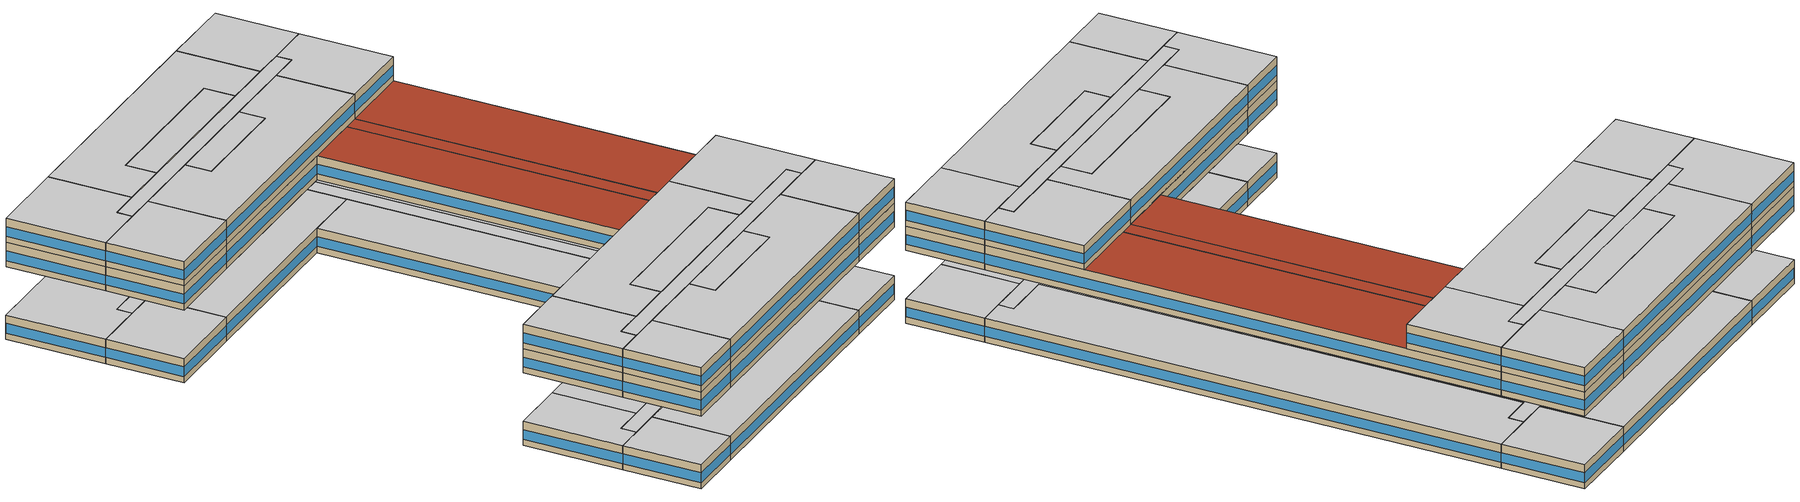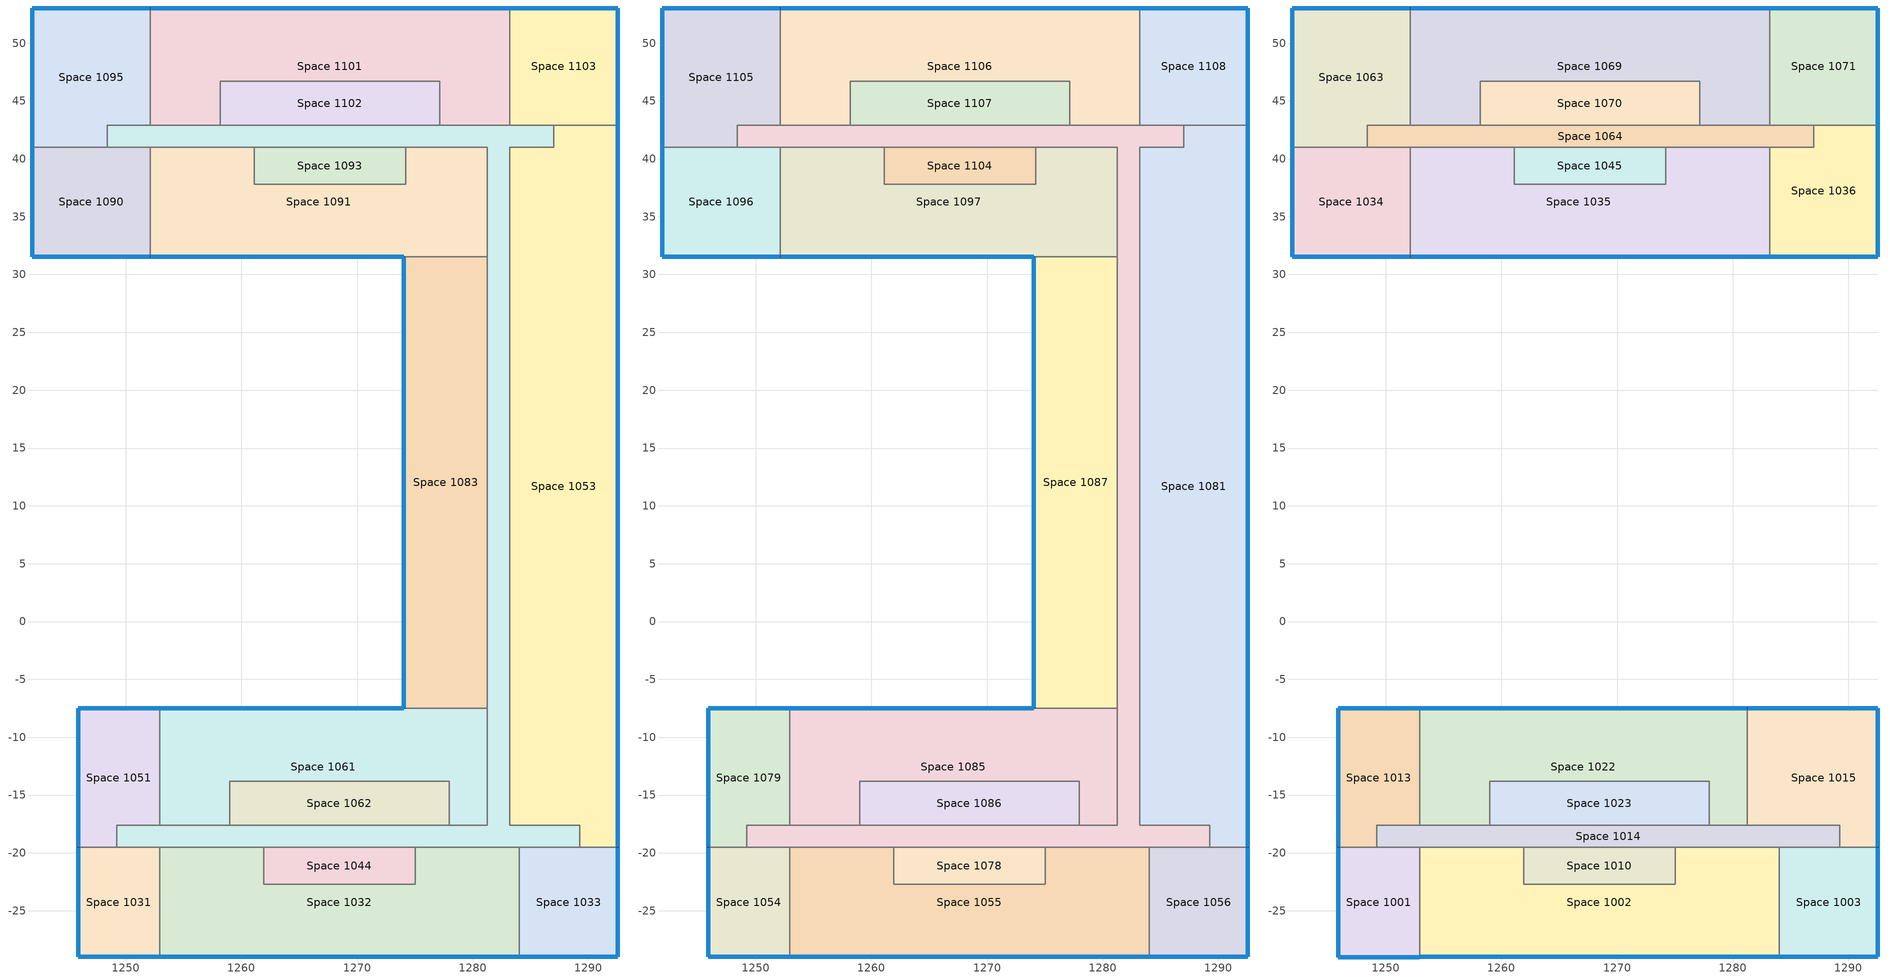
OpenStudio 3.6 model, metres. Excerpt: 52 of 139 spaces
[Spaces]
Space 1031
 floor adiabatic (Interior Floor): 1252.94,-19.51 1252.94,-29 1245.9,-29 1245.9,-19.51 z21
 wall outside: 1245.9,-19.51 1245.9,-29 1252.94,-29 z21:24
 wall to Space 1032: 1252.94,-29 1252.94,-19.51 z21:24
 wall to Space 1051: 1249.22,-19.51 1245.9,-19.51 z21:24
 wall to Space 1110: 1252.94,-19.51 1249.22,-19.51 z21:24
 window: 1245.9,-19.53 1245.9,-28.97 / 1245.92,-29 1252.92,-29 z21.76:22.97
 ceiling adiabatic (Interior Ceiling): 1252.94,-29 1252.94,-19.51 1245.9,-19.51 1245.9,-29 z24
Space 1032
 floor adiabatic (Interior Floor): 1284.02,-19.51 1284.02,-29 1252.94,-29 1252.94,-19.51 1261.93,-19.51 1261.93,-22.71 1275.03,-22.71 1275.03,-19.51 z21
 wall outside: 1252.94,-29 1284.02,-29 z21:24
 wall to Space 1110: 1261.93,-19.51 1260.22,-19.51 1252.94,-19.51 / 1284.02,-19.51 1275.03,-19.51 z21:24
 wall to Space 1044: 1275.03,-19.51 1275.03,-22.71 1261.93,-22.71 1261.93,-19.51 z21:24
 wall to Space 1033: 1284.02,-29 1284.02,-19.51 z21:24
 window: 1252.97,-29 1283.99,-29 z21.76:22.96
 ceiling adiabatic (Interior Ceiling): 1284.02,-29 1284.02,-19.51 1275.03,-19.51 1275.03,-22.71 1261.93,-22.71 1261.93,-19.51 1252.94,-19.51 1252.94,-29 z24
Space 1033
 floor adiabatic (Interior Floor): 1292.55,-19.51 1292.55,-29 1284.02,-29 1284.02,-19.51 z21
 wall outside: 1284.02,-29 1292.55,-29 1292.55,-19.51 z21:24
 wall to Space 1053: 1292.55,-19.51 1289.24,-19.51 z21:24
 wall to Space 1110: 1289.24,-19.51 1284.02,-19.51 z21:24
 window: 1292.55,-28.97 1292.55,-19.53 / 1284.04,-29 1292.52,-29 z21.76:22.97
 ceiling adiabatic (Interior Ceiling): 1292.55,-29 1292.55,-19.51 1284.02,-19.51 1284.02,-29 z24
Space 1044
 floor adiabatic (Interior Floor): 1275.03,-19.51 1275.03,-22.71 1261.93,-22.71 1261.93,-19.51 z21
 wall to Space 1110: 1275.03,-19.51 1270.86,-19.51 1261.93,-19.51 z21:24
 ceiling adiabatic (Interior Ceiling): 1275.03,-22.71 1275.03,-19.51 1261.93,-19.51 1261.93,-22.71 z24
Space 1051
 floor adiabatic (Interior Floor): 1252.94,-7.48 1252.94,-17.61 1249.22,-17.61 1249.22,-19.51 1245.9,-19.51 1245.9,-7.48 z21
 wall outside: 1252.94,-7.48 1245.9,-7.48 1245.9,-19.51 z21:24
 wall to Space 1061: 1252.94,-17.61 1252.94,-7.48 z21:24
 wall to Space 1110: 1249.22,-19.51 1249.22,-17.61 1252.94,-17.61 z21:24
 window: 1252.92,-7.48 1245.92,-7.48 / 1245.9,-7.5 1245.9,-19.48 z21.76:22.97
 ceiling adiabatic (Interior Ceiling): 1249.22,-19.51 1249.22,-17.61 1252.94,-17.61 1252.94,-7.48 1245.9,-7.48 1245.9,-19.51 z24
Space 1053
 floor adiabatic (Interior Floor): 1292.55,42.9 1292.55,-19.51 1289.24,-19.51 1289.24,-17.61 1283.2,-17.61 1283.2,41 1287,41 1287,42.9 z21
 wall outside: 1292.55,-19.51 1292.55,42.9 z21:24
 wall to Space 1110: 1287,42.9 1287,41 1283.2,41 1283.2,-17.61 1289.24,-17.61 1289.24,-19.51 z21:24
 wall to Space 1103: 1292.55,42.9 1287,42.9 z21:24
 window: 1292.55,-19.48 1292.55,42.88 z21.76:22.96
 ceiling adiabatic (Interior Ceiling): 1292.55,-19.51 1292.55,42.9 1287,42.9 1287,41 1283.2,41 1283.2,-17.61 1289.24,-17.61 1289.24,-19.51 z24
Space 1061
 floor adiabatic (Interior Floor): 1281.26,-7.48 1281.26,-17.61 1277.98,-17.61 1277.98,-13.81 1258.98,-13.81 1258.98,-17.61 1252.94,-17.61 1252.94,-7.48 z21
 wall outside: 1274.06,-7.48 1252.94,-7.48 z21:24
 wall to Space 1110: 1277.98,-17.61 1281.26,-17.61 1281.26,-13.75 1281.26,-7.48 / 1252.94,-17.61 1258.33,-17.61 1258.98,-17.61 z21:24
 wall to Space 1062: 1258.98,-17.61 1258.98,-13.81 1277.98,-13.81 1277.98,-17.61 z21:24
 wall to Space 1083: 1281.26,-7.48 1274.06,-7.48 z21:24
 window: 1274.03,-7.48 1252.97,-7.48 z21.76:22.96
 ceiling adiabatic (Interior Ceiling): 1281.26,-17.61 1281.26,-7.48 1252.94,-7.48 1252.94,-17.61 1258.98,-17.61 1258.98,-13.81 1277.98,-13.81 1277.98,-17.61 z24
Space 1062
 floor adiabatic (Interior Floor): 1277.98,-13.81 1277.98,-17.61 1258.98,-17.61 1258.98,-13.81 z21
 wall to Space 1110: 1258.98,-17.61 1262.69,-17.61 1277.98,-17.61 z21:24
 ceiling adiabatic (Interior Ceiling): 1277.98,-17.61 1277.98,-13.81 1258.98,-13.81 1258.98,-17.61 z24
Space 1083
 floor adiabatic (Interior Floor): 1281.26,31.51 1281.26,-7.48 1274.06,-7.48 1274.06,31.51 z21
 wall outside: 1274.06,31.51 1274.06,-7.48 z21:24
 wall to Space 1091: 1281.26,31.51 1274.06,31.51 z21:24
 wall to Space 1110: 1281.26,-7.48 1281.26,31.51 z21:24
 window: 1274.06,31.49 1274.06,-7.45 z21.76:22.96
 ceiling adiabatic (Interior Ceiling): 1281.26,-7.48 1281.26,31.51 1274.06,31.51 1274.06,-7.48 z24
Space 1090
 floor adiabatic (Interior Floor): 1252.12,41 1252.12,31.51 1241.92,31.51 1241.92,41 z21
 wall outside: 1241.92,41 1241.92,31.51 1252.12,31.51 z21:24
 wall to Space 1095: 1248.4,41 1241.92,41 z21:24
 wall to Space 1110: 1252.12,41 1248.4,41 z21:24
 wall to Space 1091: 1252.12,31.51 1252.12,41 z21:24
 window: 1241.92,40.98 1241.92,31.54 / 1241.94,31.51 1252.1,31.51 z21.76:22.97
 ceiling adiabatic (Interior Ceiling): 1252.12,31.51 1252.12,41 1241.92,41 1241.92,31.51 z24
Space 1091
 floor adiabatic (Interior Floor): 1281.26,41 1281.26,31.51 1252.12,31.51 1252.12,41 1261.11,41 1261.11,37.8 1274.21,37.8 1274.21,41 z21
 wall outside: 1252.12,31.51 1274.06,31.51 z21:24
 wall to Space 1110: 1261.11,41 1252.12,41 / 1281.26,31.51 1281.26,41 1274.21,41 z21:24
 wall to Space 1093: 1274.21,41 1274.21,37.8 1261.11,37.8 1261.11,41 z21:24
 window: 1252.15,31.51 1274.03,31.51 z21.76:22.96
 ceiling adiabatic (Interior Ceiling): 1281.26,31.51 1281.26,41 1274.21,41 1274.21,37.8 1261.11,37.8 1261.11,41 1252.12,41 1252.12,31.51 z24
Space 1093
 floor adiabatic (Interior Floor): 1274.21,41 1274.21,37.8 1261.11,37.8 1261.11,41 z21
 wall to Space 1110: 1274.21,41 1261.11,41 z21:24
 ceiling adiabatic (Interior Ceiling): 1274.21,37.8 1274.21,41 1261.11,41 1261.11,37.8 z24
Space 1095
 floor adiabatic (Interior Floor): 1252.12,53.03 1252.12,42.9 1248.4,42.9 1248.4,41 1241.92,41 1241.92,53.03 z21
 wall outside: 1252.12,53.03 1241.92,53.03 1241.92,41 z21:24
 wall to Space 1101: 1252.12,42.9 1252.12,53.03 z21:24
 wall to Space 1110: 1248.4,41 1248.4,42.9 1252.12,42.9 z21:24
 window: 1241.92,53.01 1241.92,41.03 / 1252.1,53.03 1241.94,53.03 z21.76:22.97
 ceiling adiabatic (Interior Ceiling): 1248.4,41 1248.4,42.9 1252.12,42.9 1252.12,53.03 1241.92,53.03 1241.92,41 z24
Space 1101
 floor adiabatic (Interior Floor): 1283.2,53.03 1283.2,42.9 1277.16,42.9 1277.16,46.7 1258.16,46.7 1258.16,42.9 1252.12,42.9 1252.12,53.03 z21
 wall outside: 1283.2,53.03 1252.12,53.03 z21:24
 wall to Space 1102: 1258.16,42.9 1258.16,46.7 1277.16,46.7 1277.16,42.9 z21:24
 wall to Space 1110: 1252.12,42.9 1258.16,42.9 / 1277.16,42.9 1279.02,42.9 1283.2,42.9 z21:24
 wall to Space 1103: 1283.2,42.9 1283.2,53.03 z21:24
 window: 1283.17,53.03 1252.15,53.03 z21.76:22.96
 ceiling adiabatic (Interior Ceiling): 1283.2,42.9 1283.2,53.03 1252.12,53.03 1252.12,42.9 1258.16,42.9 1258.16,46.7 1277.16,46.7 1277.16,42.9 z24
Space 1102
 floor adiabatic (Interior Floor): 1277.16,46.7 1277.16,42.9 1258.16,42.9 1258.16,46.7 z21
 wall to Space 1110: 1258.16,42.9 1259.99,42.9 1277.16,42.9 z21:24
 ceiling adiabatic (Interior Ceiling): 1277.16,42.9 1277.16,46.7 1258.16,46.7 1258.16,42.9 z24
Space 1103
 floor adiabatic (Interior Floor): 1292.55,53.03 1292.55,42.9 1283.2,42.9 1283.2,53.03 z21
 wall outside: 1292.55,42.9 1292.55,53.03 1283.2,53.03 z21:24
 wall to Space 1110: 1283.2,42.9 1287,42.9 z21:24
 window: 1292.52,53.03 1283.22,53.03 / 1292.55,42.93 1292.55,53.01 z21.76:22.97
 ceiling adiabatic (Interior Ceiling): 1292.55,42.9 1292.55,53.03 1283.2,53.03 1283.2,42.9 z24
Space 1110
 floor adiabatic (Interior Floor): 1287,42.9 1287,41 1283.2,41 1283.2,-17.61 1289.24,-17.61 1289.24,-19.51 1249.22,-19.51 1249.22,-17.61 1281.26,-17.61 1281.26,41 1248.4,41 1248.4,42.9 z21
 ceiling adiabatic (Interior Ceiling): 1289.24,-19.51 1289.24,-17.61 1283.2,-17.61 1283.2,41 1287,41 1287,42.9 1248.4,42.9 1248.4,41 1281.26,41 1281.26,-17.61 1249.22,-17.61 1249.22,-19.51 z24
Space 1054
 floor adiabatic (Interior Floor): 1252.94,-19.51 1252.94,-29 1245.9,-29 1245.9,-19.51 z30
 wall outside: 1245.9,-19.51 1245.9,-29 1252.94,-29 z30:33
 wall to Space 1055: 1252.94,-29 1252.94,-19.51 z30:33
 wall to Space 1079: 1249.22,-19.51 1245.9,-19.51 z30:33
 wall to Space 1111: 1252.94,-19.51 1249.22,-19.51 z30:33
 window: 1245.9,-19.53 1245.9,-28.97 / 1245.92,-29 1252.92,-29 z30.76:31.97
 ceiling adiabatic (Interior Ceiling): 1252.94,-29 1252.94,-19.51 1245.9,-19.51 1245.9,-29 z33
Space 1055
 floor adiabatic (Interior Floor): 1284.02,-19.51 1284.02,-29 1252.94,-29 1252.94,-19.51 1261.93,-19.51 1261.93,-22.71 1275.03,-22.71 1275.03,-19.51 z30
 wall outside: 1252.94,-29 1284.02,-29 z30:33
 wall to Space 1111: 1261.93,-19.51 1260.22,-19.51 1252.94,-19.51 / 1284.02,-19.51 1275.03,-19.51 z30:33
 wall to Space 1078: 1275.03,-19.51 1275.03,-22.71 1261.93,-22.71 1261.93,-19.51 z30:33
 wall to Space 1056: 1284.02,-29 1284.02,-19.51 z30:33
 window: 1252.97,-29 1283.99,-29 z30.76:31.96
 ceiling adiabatic (Interior Ceiling): 1284.02,-29 1284.02,-19.51 1275.03,-19.51 1275.03,-22.71 1261.93,-22.71 1261.93,-19.51 1252.94,-19.51 1252.94,-29 z33
Space 1056
 floor adiabatic (Interior Floor): 1292.55,-19.51 1292.55,-29 1284.02,-29 1284.02,-19.51 z30
 wall outside: 1284.02,-29 1292.55,-29 1292.55,-19.51 z30:33
 wall to Space 1081: 1292.55,-19.51 1289.24,-19.51 z30:33
 wall to Space 1111: 1289.24,-19.51 1284.02,-19.51 z30:33
 window: 1292.55,-28.97 1292.55,-19.53 / 1284.04,-29 1292.52,-29 z30.76:31.97
 ceiling adiabatic (Interior Ceiling): 1292.55,-29 1292.55,-19.51 1284.02,-19.51 1284.02,-29 z33
Space 1078
 floor adiabatic (Interior Floor): 1275.03,-19.51 1275.03,-22.71 1261.93,-22.71 1261.93,-19.51 z30
 wall to Space 1111: 1275.03,-19.51 1270.86,-19.51 1261.93,-19.51 z30:33
 ceiling adiabatic (Interior Ceiling): 1275.03,-22.71 1275.03,-19.51 1261.93,-19.51 1261.93,-22.71 z33
Space 1079
 floor adiabatic (Interior Floor): 1252.94,-7.48 1252.94,-17.61 1249.22,-17.61 1249.22,-19.51 1245.9,-19.51 1245.9,-7.48 z30
 wall outside: 1252.94,-7.48 1245.9,-7.48 1245.9,-19.51 z30:33
 wall to Space 1085: 1252.94,-17.61 1252.94,-7.48 z30:33
 wall to Space 1111: 1249.22,-19.51 1249.22,-17.61 1252.94,-17.61 z30:33
 window: 1252.92,-7.48 1245.92,-7.48 / 1245.9,-7.5 1245.9,-19.48 z30.76:31.97
 ceiling adiabatic (Interior Ceiling): 1249.22,-19.51 1249.22,-17.61 1252.94,-17.61 1252.94,-7.48 1245.9,-7.48 1245.9,-19.51 z33
Space 1081
 floor adiabatic (Interior Floor): 1292.55,42.9 1292.55,-19.51 1289.24,-19.51 1289.24,-17.61 1283.2,-17.61 1283.2,41 1287,41 1287,42.9 z30
 wall outside: 1292.55,-19.51 1292.55,42.9 z30:33
 wall to Space 1111: 1287,42.9 1287,41 1283.2,41 1283.2,-17.61 1289.24,-17.61 1289.24,-19.51 z30:33
 wall to Space 1108: 1292.55,42.9 1287,42.9 z30:33
 window: 1292.55,-19.48 1292.55,42.88 z30.76:31.96
 ceiling adiabatic (Interior Ceiling): 1292.55,-19.51 1292.55,-7.48 1283.2,-7.48 1283.2,-17.61 1289.24,-17.61 1289.24,-19.51 z33; 1292.55,31.51 1292.55,42.9 1287,42.9 1287,41 1283.2,41 1283.2,31.51 z33
 roof outside (ASHRAE 189.1-2009 ExtRoof IEAD ClimateZone 2-5): 1292.55,-7.48 1292.55,31.51 1283.2,31.51 1283.2,-7.48 z33
Space 1085
 floor adiabatic (Interior Floor): 1281.26,-7.48 1281.26,-17.61 1277.98,-17.61 1277.98,-13.81 1258.98,-13.81 1258.98,-17.61 1252.94,-17.61 1252.94,-7.48 z30
 wall outside: 1274.06,-7.48 1252.94,-7.48 z30:33
 wall to Space 1111: 1277.98,-17.61 1281.26,-17.61 1281.26,-13.75 1281.26,-7.48 / 1252.94,-17.61 1258.33,-17.61 1258.98,-17.61 z30:33
 wall to Space 1086: 1258.98,-17.61 1258.98,-13.81 1277.98,-13.81 1277.98,-17.61 z30:33
 wall to Space 1087: 1281.26,-7.48 1274.06,-7.48 z30:33
 window: 1274.03,-7.48 1252.97,-7.48 z30.76:31.96
 ceiling adiabatic (Interior Ceiling): 1281.26,-17.61 1281.26,-7.48 1252.94,-7.48 1252.94,-17.61 1258.98,-17.61 1258.98,-13.81 1277.98,-13.81 1277.98,-17.61 z33
Space 1086
 floor adiabatic (Interior Floor): 1277.98,-13.81 1277.98,-17.61 1258.98,-17.61 1258.98,-13.81 z30
 wall to Space 1111: 1258.98,-17.61 1262.69,-17.61 1277.98,-17.61 z30:33
 ceiling adiabatic (Interior Ceiling): 1277.98,-17.61 1277.98,-13.81 1258.98,-13.81 1258.98,-17.61 z33
Space 1087
 floor adiabatic (Interior Floor): 1281.26,31.51 1281.26,-7.48 1274.06,-7.48 1274.06,31.51 z30
 wall outside: 1274.06,31.51 1274.06,-7.48 z30:33
 wall to Space 1097: 1281.26,31.51 1274.06,31.51 z30:33
 wall to Space 1111: 1281.26,-7.48 1281.26,31.51 z30:33
 window: 1274.06,31.49 1274.06,-7.45 z30.76:31.96
 roof outside (Interior Ceiling): 1281.26,-7.48 1281.26,31.51 1274.06,31.51 1274.06,-7.48 z33
Space 1096
 floor adiabatic (Interior Floor): 1252.12,41 1252.12,31.51 1241.92,31.51 1241.92,41 z30
 wall outside: 1241.92,41 1241.92,31.51 1252.12,31.51 z30:33
 wall to Space 1105: 1248.4,41 1241.92,41 z30:33
 wall to Space 1111: 1252.12,41 1248.4,41 z30:33
 wall to Space 1097: 1252.12,31.51 1252.12,41 z30:33
 window: 1241.92,40.98 1241.92,31.54 / 1241.94,31.51 1252.1,31.51 z30.76:31.97
 ceiling adiabatic (Interior Ceiling): 1252.12,31.51 1252.12,41 1241.92,41 1241.92,31.51 z33
Space 1097
 floor adiabatic (Interior Floor): 1281.26,41 1281.26,31.51 1252.12,31.51 1252.12,41 1261.11,41 1261.11,37.8 1274.21,37.8 1274.21,41 z30
 wall outside: 1252.12,31.51 1274.06,31.51 z30:33
 wall to Space 1111: 1261.11,41 1252.12,41 / 1281.26,31.51 1281.26,41 1274.21,41 z30:33
 wall to Space 1104: 1274.21,41 1274.21,37.8 1261.11,37.8 1261.11,41 z30:33
 window: 1252.15,31.51 1274.03,31.51 z30.76:31.96
 ceiling adiabatic (Interior Ceiling): 1281.26,31.51 1281.26,41 1274.21,41 1274.21,37.8 1261.11,37.8 1261.11,41 1252.12,41 1252.12,31.51 z33
Space 1104
 floor adiabatic (Interior Floor): 1274.21,41 1274.21,37.8 1261.11,37.8 1261.11,41 z30
 wall to Space 1111: 1274.21,41 1261.11,41 z30:33
 ceiling adiabatic (Interior Ceiling): 1274.21,37.8 1274.21,41 1261.11,41 1261.11,37.8 z33
Space 1105
 floor adiabatic (Interior Floor): 1252.12,53.03 1252.12,42.9 1248.4,42.9 1248.4,41 1241.92,41 1241.92,53.03 z30
 wall outside: 1252.12,53.03 1241.92,53.03 1241.92,41 z30:33
 wall to Space 1106: 1252.12,42.9 1252.12,53.03 z30:33
 wall to Space 1111: 1248.4,41 1248.4,42.9 1252.12,42.9 z30:33
 window: 1241.92,53.01 1241.92,41.03 / 1252.1,53.03 1241.94,53.03 z30.76:31.97
 ceiling adiabatic (Interior Ceiling): 1248.4,41 1248.4,42.9 1252.12,42.9 1252.12,53.03 1241.92,53.03 1241.92,41 z33
Space 1106
 floor adiabatic (Interior Floor): 1283.2,53.03 1283.2,42.9 1277.16,42.9 1277.16,46.7 1258.16,46.7 1258.16,42.9 1252.12,42.9 1252.12,53.03 z30
 wall outside: 1283.2,53.03 1252.12,53.03 z30:33
 wall to Space 1107: 1258.16,42.9 1258.16,46.7 1277.16,46.7 1277.16,42.9 z30:33
 wall to Space 1111: 1252.12,42.9 1258.16,42.9 / 1277.16,42.9 1279.02,42.9 1283.2,42.9 z30:33
 wall to Space 1108: 1283.2,42.9 1283.2,53.03 z30:33
 window: 1283.17,53.03 1252.15,53.03 z30.76:31.96
 ceiling adiabatic (Interior Ceiling): 1283.2,42.9 1283.2,53.03 1252.12,53.03 1252.12,42.9 1258.16,42.9 1258.16,46.7 1277.16,46.7 1277.16,42.9 z33
Space 1107
 floor adiabatic (Interior Floor): 1277.16,46.7 1277.16,42.9 1258.16,42.9 1258.16,46.7 z30
 wall to Space 1111: 1258.16,42.9 1259.99,42.9 1277.16,42.9 z30:33
 ceiling adiabatic (Interior Ceiling): 1277.16,42.9 1277.16,46.7 1258.16,46.7 1258.16,42.9 z33
Space 1108
 floor adiabatic (Interior Floor): 1292.55,53.03 1292.55,42.9 1283.2,42.9 1283.2,53.03 z30
 wall outside: 1292.55,42.9 1292.55,53.03 1283.2,53.03 z30:33
 wall to Space 1111: 1283.2,42.9 1287,42.9 z30:33
 window: 1292.52,53.03 1283.22,53.03 / 1292.55,42.93 1292.55,53.01 z30.76:31.97
 ceiling adiabatic (Interior Ceiling): 1292.55,42.9 1292.55,53.03 1283.2,53.03 1283.2,42.9 z33
Space 1111
 floor adiabatic (Interior Floor): 1287,42.9 1287,41 1283.2,41 1283.2,-17.61 1289.24,-17.61 1289.24,-19.51 1249.22,-19.51 1249.22,-17.61 1281.26,-17.61 1281.26,41 1248.4,41 1248.4,42.9 z30
 ceiling adiabatic (Interior Ceiling): 1287,41 1287,42.9 1248.4,42.9 1248.4,41 z33; 1289.24,-19.51 1289.24,-17.61 1249.22,-17.61 1249.22,-19.51 z33; 1283.2,31.51 1283.2,41 1281.26,41 1281.26,31.51 z33; 1283.2,-17.61 1283.2,-7.48 1281.26,-7.48 1281.26,-17.61 z33
 roof outside (ASHRAE 189.1-2009 ExtRoof IEAD ClimateZone 2-5): 1283.2,-7.48 1283.2,31.51 1281.26,31.51 1281.26,-7.48 z33
Space 1001
 floor adiabatic (Interior Floor): 1252.94,-19.51 1252.94,-29 1245.9,-29 1245.9,-19.51 z33
 wall outside: 1245.9,-19.51 1245.9,-29 1252.94,-29 z33:36
 wall to Space 1002: 1252.94,-29 1252.94,-19.51 z33:36
 wall to Space 1013: 1249.22,-19.51 1245.9,-19.51 z33:36
 wall to Space 1014: 1252.94,-19.51 1249.22,-19.51 z33:36
 window: 1245.92,-29 1252.92,-29 / 1245.9,-19.53 1245.9,-28.97 z33.76:34.97
 ceiling adiabatic (Interior Ceiling): 1252.94,-29 1252.94,-19.51 1245.9,-19.51 1245.9,-29 z36
Space 1002
 floor adiabatic (Interior Floor): 1261.93,-19.51 1261.93,-22.71 1275.03,-22.71 1275.03,-19.51 1284.02,-19.51 1284.02,-29 1252.94,-29 1252.94,-19.51 z33
 wall outside: 1252.94,-29 1284.02,-29 z33:36
 wall to Space 1014: 1261.93,-19.51 1260.22,-19.51 1252.94,-19.51 / 1284.02,-19.51 1275.03,-19.51 z33:36
 wall to Space 1010: 1275.03,-19.51 1275.03,-22.71 1261.93,-22.71 1261.93,-19.51 z33:36
 wall to Space 1003: 1284.02,-29 1284.02,-19.51 z33:36
 window: 1252.97,-29 1283.99,-29 z33.76:34.96
 ceiling adiabatic (Interior Ceiling): 1284.02,-29 1284.02,-19.51 1275.03,-19.51 1275.03,-22.71 1261.93,-22.71 1261.93,-19.51 1252.94,-19.51 1252.94,-29 z36
Space 1003
 floor adiabatic (Interior Floor): 1292.55,-19.51 1292.55,-29 1284.02,-29 1284.02,-19.51 z33
 wall outside: 1284.02,-29 1292.55,-29 1292.55,-19.51 z33:36
 wall to Space 1015: 1292.55,-19.51 1289.24,-19.51 z33:36
 wall to Space 1014: 1289.24,-19.51 1284.02,-19.51 z33:36
 window: 1292.55,-28.97 1292.55,-19.53 / 1284.04,-29 1292.52,-29 z33.76:34.97
 ceiling adiabatic (Interior Ceiling): 1292.55,-29 1292.55,-19.51 1284.02,-19.51 1284.02,-29 z36
Space 1010
 floor adiabatic (Interior Floor): 1275.03,-19.51 1275.03,-22.71 1261.93,-22.71 1261.93,-19.51 z33
 wall to Space 1014: 1275.03,-19.51 1270.86,-19.51 1261.93,-19.51 z33:36
 ceiling adiabatic (Interior Ceiling): 1275.03,-22.71 1275.03,-19.51 1261.93,-19.51 1261.93,-22.71 z36
Space 1013
 floor adiabatic (Interior Floor): 1252.94,-7.48 1252.94,-17.61 1249.22,-17.61 1249.22,-19.51 1245.9,-19.51 1245.9,-7.48 z33
 wall outside: 1252.94,-7.48 1245.9,-7.48 1245.9,-19.51 z33:36
 wall to Space 1022: 1252.94,-17.61 1252.94,-7.48 z33:36
 wall to Space 1014: 1249.22,-19.51 1249.22,-17.61 1252.94,-17.61 z33:36
 window: 1245.9,-7.5 1245.9,-19.48 / 1252.92,-7.48 1245.92,-7.48 z33.76:34.97
 ceiling adiabatic (Interior Ceiling): 1249.22,-19.51 1249.22,-17.61 1252.94,-17.61 1252.94,-7.48 1245.9,-7.48 1245.9,-19.51 z36
Space 1014
 floor adiabatic (Interior Floor): 1289.24,-17.61 1289.24,-19.51 1249.22,-19.51 1249.22,-17.61 z33
 wall to Space 1022: 1258.98,-17.61 1258.33,-17.61 1252.94,-17.61 / 1281.26,-17.61 1277.98,-17.61 z33:36
 wall to Space 1023: 1277.98,-17.61 1262.69,-17.61 1258.98,-17.61 z33:36
 wall to Space 1015: 1289.24,-19.51 1289.24,-17.61 1281.26,-17.61 z33:36
 ceiling adiabatic (Interior Ceiling): 1289.24,-19.51 1289.24,-17.61 1249.22,-17.61 1249.22,-19.51 z36
Space 1015
 floor adiabatic (Interior Floor): 1283.2,-7.48 1283.2,-17.61 1281.26,-17.61 1281.26,-7.48 z33; 1292.55,-7.48 1292.55,-19.51 1289.24,-19.51 1289.24,-17.61 1283.2,-17.61 1283.2,-7.48 z33
 wall outside: 1292.55,-19.51 1292.55,-7.48 1281.26,-7.48 z33:36
 wall to Space 1022: 1281.26,-7.48 1281.26,-13.75 1281.26,-17.61 z33:36
 window: 1292.55,-19.48 1292.55,-7.5 / 1292.52,-7.48 1281.28,-7.48 z33.76:34.97
 ceiling adiabatic (Interior Ceiling): 1292.55,-19.51 1292.55,-7.48 1281.26,-7.48 1281.26,-17.61 1289.24,-17.61 1289.24,-19.51 z36
Space 1022
 floor adiabatic (Interior Floor): 1281.26,-7.48 1281.26,-17.61 1277.98,-17.61 1277.98,-13.81 1258.98,-13.81 1258.98,-17.61 1252.94,-17.61 1252.94,-7.48 z33
 wall outside: 1281.26,-7.48 1252.94,-7.48 z33:36
 wall to Space 1023: 1258.98,-17.61 1258.98,-13.81 1277.98,-13.81 1277.98,-17.61 z33:36
 window: 1281.23,-7.48 1252.97,-7.48 z33.76:34.96
 ceiling adiabatic (Interior Ceiling): 1281.26,-17.61 1281.26,-7.48 1252.94,-7.48 1252.94,-17.61 1258.98,-17.61 1258.98,-13.81 1277.98,-13.81 1277.98,-17.61 z36
Space 1023
 floor adiabatic (Interior Floor): 1277.98,-13.81 1277.98,-17.61 1258.98,-17.61 1258.98,-13.81 z33
 ceiling adiabatic (Interior Ceiling): 1277.98,-17.61 1277.98,-13.81 1258.98,-13.81 1258.98,-17.61 z36
Space 1034
 floor adiabatic (Interior Floor): 1252.12,41 1252.12,31.51 1241.92,31.51 1241.92,41 z33
 wall outside: 1241.92,41 1241.92,31.51 1252.12,31.51 z33:36
 wall to Space 1063: 1248.4,41 1241.92,41 z33:36
 wall to Space 1064: 1252.12,41 1248.4,41 z33:36
 wall to Space 1035: 1252.12,31.51 1252.12,41 z33:36
 window: 1241.94,31.51 1252.1,31.51 / 1241.92,40.98 1241.92,31.54 z33.76:34.97
 ceiling adiabatic (Interior Ceiling): 1252.12,31.51 1252.12,41 1241.92,41 1241.92,31.51 z36
Space 1035
 floor adiabatic (Interior Floor): 1283.2,41 1283.2,31.51 1281.26,31.51 1281.26,41 z33; 1281.26,41 1281.26,31.51 1252.12,31.51 1252.12,41 1261.11,41 1261.11,37.8 1274.21,37.8 1274.21,41 z33
 wall outside: 1252.12,31.51 1283.2,31.51 z33:36
 wall to Space 1064: 1261.11,41 1252.12,41 / 1283.2,41 1274.21,41 z33:36
 wall to Space 1045: 1274.21,41 1274.21,37.8 1261.11,37.8 1261.11,41 z33:36
 wall to Space 1036: 1283.2,31.51 1283.2,41 z33:36
 window: 1252.15,31.51 1283.17,31.51 z33.76:34.96
 ceiling adiabatic (Interior Ceiling): 1283.2,31.51 1283.2,41 1274.21,41 1274.21,37.8 1261.11,37.8 1261.11,41 1252.12,41 1252.12,31.51 z36
Space 1036
 floor adiabatic (Interior Floor): 1292.55,42.9 1292.55,31.51 1283.2,31.51 1283.2,41 1287,41 1287,42.9 z33
 wall outside: 1283.2,31.51 1292.55,31.51 1292.55,42.9 z33:36
 wall to Space 1064: 1287,42.9 1287,41 1283.2,41 z33:36
 wall to Space 1071: 1292.55,42.9 1287,42.9 z33:36
 window: 1283.22,31.51 1292.52,31.51 / 1292.55,31.54 1292.55,42.88 z33.76:34.97
 ceiling adiabatic (Interior Ceiling): 1292.55,31.51 1292.55,42.9 1287,42.9 1287,41 1283.2,41 1283.2,31.51 z36
Space 1045
 floor adiabatic (Interior Floor): 1274.21,41 1274.21,37.8 1261.11,37.8 1261.11,41 z33
 wall to Space 1064: 1274.21,41 1261.11,41 z33:36
 ceiling adiabatic (Interior Ceiling): 1274.21,37.8 1274.21,41 1261.11,41 1261.11,37.8 z36
Space 1063
 floor adiabatic (Interior Floor): 1252.12,53.03 1252.12,42.9 1248.4,42.9 1248.4,41 1241.92,41 1241.92,53.03 z33
 wall outside: 1252.12,53.03 1241.92,53.03 1241.92,41 z33:36
 wall to Space 1069: 1252.12,42.9 1252.12,53.03 z33:36
 wall to Space 1064: 1248.4,41 1248.4,42.9 1252.12,42.9 z33:36
 window: 1241.92,53.01 1241.92,41.03 / 1252.1,53.03 1241.94,53.03 z33.76:34.97
 ceiling adiabatic (Interior Ceiling): 1248.4,41 1248.4,42.9 1252.12,42.9 1252.12,53.03 1241.92,53.03 1241.92,41 z36
Space 1064
 floor adiabatic (Interior Floor): 1287,42.9 1287,41 1248.4,41 1248.4,42.9 z33
 wall to Space 1069: 1258.16,42.9 1252.12,42.9 / 1283.2,42.9 1279.02,42.9 1277.16,42.9 z33:36
 wall to Space 1070: 1277.16,42.9 1259.99,42.9 1258.16,42.9 z33:36
 wall to Space 1071: 1287,42.9 1283.2,42.9 z33:36
 ceiling adiabatic (Interior Ceiling): 1287,41 1287,42.9 1248.4,42.9 1248.4,41 z36
Space 1069
 floor adiabatic (Interior Floor): 1283.2,53.03 1283.2,42.9 1277.16,42.9 1277.16,46.7 1258.16,46.7 1258.16,42.9 1252.12,42.9 1252.12,53.03 z33
 wall outside: 1283.2,53.03 1252.12,53.03 z33:36
 wall to Space 1070: 1258.16,42.9 1258.16,46.7 1277.16,46.7 1277.16,42.9 z33:36
 wall to Space 1071: 1283.2,42.9 1283.2,53.03 z33:36
 window: 1283.17,53.03 1252.15,53.03 z33.76:34.96
 ceiling adiabatic (Interior Ceiling): 1283.2,42.9 1283.2,53.03 1252.12,53.03 1252.12,42.9 1258.16,42.9 1258.16,46.7 1277.16,46.7 1277.16,42.9 z36
Space 1070
 floor adiabatic (Interior Floor): 1277.16,46.7 1277.16,42.9 1258.16,42.9 1258.16,46.7 z33
 ceiling adiabatic (Interior Ceiling): 1277.16,42.9 1277.16,46.7 1258.16,46.7 1258.16,42.9 z36
Space 1071
 floor adiabatic (Interior Floor): 1292.55,53.03 1292.55,42.9 1283.2,42.9 1283.2,53.03 z33
 wall outside: 1292.55,42.9 1292.55,53.03 1283.2,53.03 z33:36
 window: 1292.52,53.03 1283.22,53.03 / 1292.55,42.93 1292.55,53.01 z33.76:34.97
 ceiling adiabatic (Interior Ceiling): 1292.55,42.9 1292.55,53.03 1283.2,53.03 1283.2,42.9 z36
[Building]
MultiTower: Default Construction Set=189.1-2009 - CZ5 - Office; Standards Number of Stories=60; Standards Number of Above Ground Stories=60; Standards Building Type=LEEPMultiTower
[Site]
Toronto-Pearson.Intl.AP: Latitude {deg}=43.68; Longitude {deg}=-79.63; Time Zone {hr}=-5; Elevation {m}=173.4
[ClimateZones]
Climate Zone Institution Name 1=ASHRAE; Climate Zone Document Name 1=ANSI/ASHRAE Standard 169; Climate Zone Document Year 1=2006; Climate Zone Institution Name 2=CEC; Climate Zone Document Name 2=California Climate Zone Descriptions; Climate Zone Document Year 2=1995
[SizingPeriod:DesignDay] Barometric Pressure {Pa}=99259; Rain Indicator=No; Snow Indicator=No; Day of Month=21; Daylight Saving Time Indicator=No; Dry-Bulb Temperature Range Modifier Type=DefaultMultipliers
Name | Maximum Dry-Bulb Temperature {C} | Daily Dry-Bulb Temperature Range {deltaC} | Wind Speed {m/s} | Wind Direction {deg} | Sky Clearness | Month | Day Type | Humidity Condition Type | Wetbulb or DewPoint at Maximum Dry-Bulb {C} | Solar Model Indicator
Toronto-Pearson.Intl.AP Ann Htg 99% Condns DB | -15.7 | 0 | 5.3 | 0 | 0 | 1 | WinterDesignDay | Wetbulb | -15.7 | ASHRAEClearSky
Toronto-Pearson.Intl.AP Ann Hum_n 99% Condns DP=>MCDB | -14.9 | 0 | 5.3 | 0 | 0 | 1 | WinterDesignDay | Dewpoint | -21 | ASHRAEClearSky
Toronto-Pearson.Intl.AP Ann Htg Wind 99% Condns WS=>MCDB | -4.7 | 0 | 12.7 | 0 | 0 | 1 | WinterDesignDay | Wetbulb | -4.7 | ASHRAEClearSky
Toronto-Pearson.Intl.AP Ann Clg 2% Condns DB=>MWB | 28.1 | 11.2 | 6 | 270 |  | 7 | SummerDesignDay | Wetbulb | 20.8 | ASHRAETau2017
[Construction]
ExtSlabCarpet 4in ClimateZone 1-8: MAT-CC05 4 HW CONCRETE, CP02 CARPET PAD
Interior Floor: F16 Acoustic tile, F05 Ceiling air space resistance, M11 100mm lightweight concrete
Interior Wall: G01a 19mm gypsum board, F04 Wall air space resistance, G01a 19mm gypsum board
Interior Ceiling: M11 100mm lightweight concrete, F05 Ceiling air space resistance, F16 Acoustic tile
Exterior Door: F08 Metal surface, I01 25mm insulation board
Interior Window: Clear 3mm
Interior Door; Interior Partition: G05 25mm wood
ASHRAE 189.1-2009 ExtRoof IEAD ClimateZone 2-5: Roof Membrane, Roof Insulation [21], Metal Decking
ASHRAE 189.1-2009 ExtWindow ClimateZone 4-5: Theoretical Glass [207]
ASHRAE 189.1-2009 ExtWall Mass ClimateZone 5: 1IN Stucco, 8IN Concrete HW, Wall Insulation [40], 1/2IN Gypsum
[Material] Thermal Absorptance=0.9
Name | Roughness | Thickness {m} | Conductivity {W/m-K} | Density {kg/m3} | Specific Heat {J/kg-K} | Solar Absorptance | Visible Absorptance
MAT-CC05 4 HW CONCRETE | Rough | 0.1016 | 1.311 | 2240 | 836.8 | 0.85 | 0.85
1IN Stucco | Smooth | 0.0253 | 0.6918 | 1858 | 837 | 0.92 | 0.92
8IN Concrete HW | MediumRough | 0.2033 | 1.7296 | 2243 | 837 | 0.65 | 0.65
1/2IN Gypsum | Smooth | 0.0127 | 0.16 | 784.9 | 830 | 0.4 | 0.4
Roof Membrane | VeryRough | 0.0095 | 0.16 | 1121.29 | 1460 | 0.7 | 0.7
Metal Decking | MediumSmooth | 0.0015 | 45.006 | 7680 | 418.4 | 0.6 | 0.6
F16 Acoustic tile | MediumSmooth | 0.0191 | 0.06 | 368 | 590 | 0.3 | 0.3
M11 100mm lightweight concrete | MediumRough | 0.1016 | 0.53 | 1280 | 840 | 0.5 | 0.5
G01a 19mm gypsum board | MediumSmooth | 0.019 | 0.16 | 800 | 1090 | 0.4 | 0.4
F08 Metal surface | Smooth | 0.0008 | 45.28 | 7824 | 500 | 0.7 | 0.7
I01 25mm insulation board | MediumRough | 0.0254 | 0.03 | 43 | 1210 | 0.6 | 0.6
G05 25mm wood | MediumSmooth | 0.0254 | 0.15 | 608 | 1630 | 0.5 | 0.5
Roof Insulation [21] | MediumRough | 0.2105 | 0.049 | 265 | 836.8 | 0.7 | 0.7
Wall Insulation [40] | MediumRough | 0.0794 | 0.0432 | 91 | 837 | 0.5 | 0.5
[Material:NoMass]
CP02 CARPET PAD: Roughness=Smooth; Thermal Resistance {m2-K/W}=0.1; Thermal Absorptance=0.9; Solar Absorptance=0.8; Visible Absorptance=0.8
[Material:AirGap]
Name | Thermal Resistance {m2-K/W}
F05 Ceiling air space resistance | 0.18
F04 Wall air space resistance | 0.15
[DefaultSubSurfaceConstructions]
Name | Fixed Window Construction | Operable Window Construction | Door Construction | Tubular Daylight Dome Construction | Tubular Daylight Diffuser Construction
Default Sub Surface Constructions 9 | ASHRAE 189.1-2009 ExtWindow ClimateZone 4-5 | ASHRAE 189.1-2009 ExtWindow ClimateZone 4-5 | Exterior Door | Interior Window | Interior Window
Default Sub Surface Constructions 10 | Interior Window | Interior Window | Interior Door
[WindowMaterial:Glazing] Optical Data Type=SpectralAverage; Thickness {m}=0.003; Back Side Solar Reflectance at Normal Incidence=0; Back Side Visible Reflectance at Normal Incidence=0; Infrared Transmittance at Normal Incidence=0; Dirt Correction Factor for Solar and Visible Transmittance=1; Solar Diffusing=No
Name | Solar Transmittance at Normal Incidence | Front Side Solar Reflectance at Normal Incidence | Visible Transmittance at Normal Incidence | Front Side Visible Reflectance at Normal Incidence | Front Side Infrared Hemispherical Emissivity | Back Side Infrared Hemispherical Emissivity | Conductivity {W/m-K}
Clear 3mm | 0.837 | 0.075 | 0.898 | 0.081 | 0.84 | 0.84 | 0.9
Theoretical Glass [207] | 0.3311 | 0.6189 | 0.44 | 0.51 | 0.9 | 0.9 | 0.0133
[DefaultConstructionSet]
189.1-2009 - CZ5 - Office: Default Exterior Surface Constructions=Default Surface Constructions 13; Default Interior Surface Constructions=Default Surface Constructions 14; Default Ground Contact Surface Constructions=Default Surface Constructions 15; Default Exterior SubSurface Constructions=Default Sub Surface Constructions 9; Default Interior SubSurface Constructions=Default Sub Surface Constructions 10; Interior Partition Construction=Interior Partition
[DefaultSurfaceConstructions]
Name | Floor Construction | Wall Construction | Roof Ceiling Construction
Default Surface Constructions 13 | ExtSlabCarpet 4in ClimateZone 1-8 | ASHRAE 189.1-2009 ExtWall Mass ClimateZone 5 | ASHRAE 189.1-2009 ExtRoof IEAD ClimateZone 2-5
Default Surface Constructions 14 | Interior Floor | Interior Wall | Interior Ceiling
Default Surface Constructions 15 | ExtSlabCarpet 4in ClimateZone 1-8 | ExtSlabCarpet 4in ClimateZone 1-8 | ExtSlabCarpet 4in ClimateZone 1-8
[WindowMaterial:Blind]
Window Material Blind 1: Slat Width {m}=0.025; Slat Separation {m}=0.01875; Front Side Slat Beam Solar Reflectance=0.5; Back Side Slat Beam Solar Reflectance=0.5; Front Side Slat Diffuse Solar Reflectance=0.5; Back Side Slat Diffuse Solar Reflectance=0.5; Slat Beam Visible Transmittance=0
[DefaultScheduleSet] Infiltration Schedule=Always On
Name | Number of People Schedule | People Activity Level Schedule | Lighting Schedule | Electric Equipment Schedule
Space Function - undefined - Schedule Set
Space Function Stairway-sch-G Schedule Set; Space Function Corr. < 2.4m wide-sch-G Schedule Set; Space Function Dwelling Unit(s) Schedule Set | NECB-G-Occupancy | NECB-Activity | NECB-G-Lighting | NECB-G-Electric-Equipment
[DesignSpecification:OutdoorAir]
Name | Outdoor Air Flow per Person {m3/s-person} | Outdoor Air Flow per Floor Area {m3/s-m2} | Outdoor Air Flow Air Changes per Hour {1/hr} | Outdoor Air Method
Space Function - undefined - Ventilation | 0 | 0 | 0
Space Function Stairway-sch-G Ventilation; Space Function Corr. < 2.4m wide-sch-G Ventilation |  | 0.0003048 |  | Sum
Space Function Dwelling Unit(s) Ventilation |  | 0.00034544 |  | Sum
[ShadingControl]
Shading Control 1: Shading Type=InteriorBlind; Shading Device Material=Window Material Blind 1; Multiple Surface Control Type=Sequential
[BuildingStory]
Name | Nominal Z Coordinate {m} | Nominal Floor to Floor Height {m}
Building Story 4 | 0 | 6
Building Story 5; Building Story 6
[Space]
Name | Space Type | Building Story | Thermal Zone
Space 1001 | Space Function Dwelling Unit(s) | Building Story 6 | Thermal Zone 63
Space 1002 | Space Function Dwelling Unit(s) | Building Story 6 | Thermal Zone 65
Space 1003 | Space Function Dwelling Unit(s) | Building Story 6 | Thermal Zone 66
Space 1010 | Space Function Stairway-sch-G | Building Story 6 | Thermal Zone 55
Space 1013 | Space Function Dwelling Unit(s) | Building Story 6 | Thermal Zone 52
Space 1014 | Space Function Corr. < 2.4m wide-sch-G | Building Story 6 | Thermal Zone 58
Space 1015 | Space Function Dwelling Unit(s) | Building Story 6 | Thermal Zone 5
Space 1022 | Space Function Dwelling Unit(s) | Building Story 6 | Thermal Zone 38
Space 1023 | Space Function - undefined - | Building Story 6 | Thermal Zone 75
Space 1031 | Space Function Dwelling Unit(s) | Building Story 4 | Thermal Zone 78
Space 1032 | Space Function Dwelling Unit(s) | Building Story 4 | Thermal Zone 6
Space 1033 | Space Function Dwelling Unit(s) | Building Story 4 | Thermal Zone 79
Space 1034 | Space Function Dwelling Unit(s) | Building Story 6 | Thermal Zone 9
Space 1035 | Space Function Dwelling Unit(s) | Building Story 6 | Thermal Zone 80
Space 1036 | Space Function Dwelling Unit(s) | Building Story 6 | Thermal Zone 81
Space 1044 | Space Function Stairway-sch-G | Building Story 4 | Thermal Zone 89
Space 1045 | Space Function Stairway-sch-G | Building Story 6 | Thermal Zone 90
Space 1051 | Space Function Dwelling Unit(s) | Building Story 4 | Thermal Zone 95
Space 1053 | Space Function Dwelling Unit(s) | Building Story 4 | Thermal Zone 96
Space 1054 | Space Function Dwelling Unit(s) | Building Story 5 | Thermal Zone 98
Space 1055 | Space Function Dwelling Unit(s) | Building Story 5 | Thermal Zone 40
Space 1056 | Space Function Dwelling Unit(s) | Building Story 5 | Thermal Zone 99
Space 1061 | Space Function Dwelling Unit(s) | Building Story 4 | Thermal Zone 102
Space 1062 | Space Function - undefined - | Building Story 4 | Thermal Zone 104
Space 1063 | Space Function Dwelling Unit(s) | Building Story 6 | Thermal Zone 105
Space 1064 | Space Function Corr. < 2.4m wide-sch-G | Building Story 6 | Thermal Zone 106
Space 1069 | Space Function Dwelling Unit(s) | Building Story 6 | Thermal Zone 31
Space 1070 | Space Function - undefined - | Building Story 6 | Thermal Zone 17
Space 1071 | Space Function Dwelling Unit(s) | Building Story 6 | Thermal Zone 111
Space 1078 | Space Function Stairway-sch-G | Building Story 5 | Thermal Zone 116
Space 1079 | Space Function Dwelling Unit(s) | Building Story 5 | Thermal Zone 54
Space 1081 | Space Function Dwelling Unit(s) | Building Story 5 | Thermal Zone 117
Space 1083 | Space Function Dwelling Unit(s) | Building Story 4 | Thermal Zone 119
Space 1085 | Space Function Dwelling Unit(s) | Building Story 5 | Thermal Zone 120
Space 1086 | Space Function - undefined - | Building Story 5 | Thermal Zone 121
Space 1087 | Space Function Dwelling Unit(s) | Building Story 5 | Thermal Zone 122
Space 1090 | Space Function Dwelling Unit(s) | Building Story 4 | Thermal Zone 74
Space 1091 | Space Function Dwelling Unit(s) | Building Story 4 | Thermal Zone 125
Space 1093 | Space Function Stairway-sch-G | Building Story 4 | Thermal Zone 127
Space 1095 | Space Function Dwelling Unit(s) | Building Story 4 | Thermal Zone 129
Space 1096 | Space Function Dwelling Unit(s) | Building Story 5 | Thermal Zone 84
Space 1097 | Space Function Dwelling Unit(s) | Building Story 5 | Thermal Zone 130
Space 1101 | Space Function Dwelling Unit(s) | Building Story 4 | Thermal Zone 132
Space 1102 | Space Function - undefined - | Building Story 4 | Thermal Zone 21
Space 1103 | Space Function Dwelling Unit(s) | Building Story 4 | Thermal Zone 133
Space 1104 | Space Function Stairway-sch-G | Building Story 5 | Thermal Zone 70
Space 1105 | Space Function Dwelling Unit(s) | Building Story 5 | Thermal Zone 59
Space 1106 | Space Function Dwelling Unit(s) | Building Story 5 | Thermal Zone 97
Space 1107 | Space Function - undefined - | Building Story 5 | Thermal Zone 134
Space 1108 | Space Function Dwelling Unit(s) | Building Story 5 | Thermal Zone 135
Space 1110 | Space Function Corr. < 2.4m wide-sch-G | Building Story 4 | Thermal Zone 137
Space 1111 | Space Function Corr. < 2.4m wide-sch-G | Building Story 5 | Thermal Zone 69
[SpaceType] Standards Building Type=Space Function
Name | Default Schedule Set | Design Specification Outdoor Air Object | Standards Space Type
Space Function - undefined - | Space Function - undefined - Schedule Set | Space Function - undefined - Ventilation | - undefined -
Space Function Stairway-sch-G | Space Function Stairway-sch-G Schedule Set | Space Function Stairway-sch-G Ventilation | Stairway-sch-G
Space Function Corr. < 2.4m wide-sch-G | Space Function Corr. < 2.4m wide-sch-G Schedule Set | Space Function Corr. < 2.4m wide-sch-G Ventilation | Corr. < 2.4m wide-sch-G
Space Function Dwelling Unit(s) | Space Function Dwelling Unit(s) Schedule Set | Space Function Dwelling Unit(s) Ventilation | Dwelling Unit(s)
[SpaceInfiltration:DesignFlowRate] Design Flow Rate Calculation Method=Flow/ExteriorArea; Flow per Exterior Surface Area {m3/s-m2}=0.000250063
Name | Space or SpaceType
Space Function - undefined - Infiltration | Space Function - undefined -
Space Function Stairway-sch-G Infiltration | Space Function Stairway-sch-G
Space Function Corr. < 2.4m wide-sch-G Infiltration | Space Function Corr. < 2.4m wide-sch-G
Space Function Dwelling Unit(s) Infiltration | Space Function Dwelling Unit(s)
[People] Work Efficiency Schedule=Work Efficiency Schedule; Clothing Insulation Schedule=Clothing Schedule; Air Velocity Schedule=Air Velocity Schedule; Multiplier=1
Name | People Definition | Space or SpaceType
Space Function Stairway-sch-G People | Space Function Stairway-sch-G People Definition | Space Function Stairway-sch-G
Space Function Corr. < 2.4m wide-sch-G People | Space Function Corr. < 2.4m wide-sch-G People Definition | Space Function Corr. < 2.4m wide-sch-G
Space Function Dwelling Unit(s) People | Space Function Dwelling Unit(s) People Definition | Space Function Dwelling Unit(s)
[People:Definition] Number of People Calculation Method=People/Area; Fraction Radiant=0.3
Name | People per Space Floor Area {person/m2}
Space Function Stairway-sch-G People Definition | 0.0049514
Space Function Corr. < 2.4m wide-sch-G People Definition | 0.0100104
Space Function Dwelling Unit(s) People Definition | 0.0166841
[Lights] Fraction Replaceable=1
Name | Lights Definition | Space or SpaceType
Space Function Stairway-sch-G Lights | Space Function Stairway-sch-G Lights Definition | Space Function Stairway-sch-G
Space Function Corr. < 2.4m wide-sch-G Lights | Space Function Corr. < 2.4m wide-sch-G Lights Definition | Space Function Corr. < 2.4m wide-sch-G
Space Function Dwelling Unit(s) Lights | Space Function Dwelling Unit(s) Lights Definition | Space Function Dwelling Unit(s)
[Lights:Definition] Design Level Calculation Method=Watts/Area; Fraction Radiant=0.5; Fraction Visible=0.2
Name | Watts per Space Floor Area {W/m2}
Space Function Stairway-sch-G Lights Definition | 7.39994
Space Function Corr. < 2.4m wide-sch-G Lights Definition | 8.39993
Space Function Dwelling Unit(s) Lights Definition | 4.99996
[ElectricEquipment]
Space Function Dwelling Unit(s) Elec Equip: Electric Equipment Definition=Space Function Dwelling Unit(s) Elec Equip Definition; Space or SpaceType=Space Function Dwelling Unit(s)
[ElectricEquipment:Definition]
Space Function Dwelling Unit(s) Elec Equip Definition: Design Level Calculation Method=Watts/Area; Watts per Space Floor Area {W/m2}=4.99996; Fraction Radiant=0.5
[ThermalZone] Use Ideal Air Loads=No
Name | Multiplier
Thermal Zone 5; Thermal Zone 9; Thermal Zone 17; Thermal Zone 31; Thermal Zone 38; Thermal Zone 40; Thermal Zone 52; Thermal Zone 54; Thermal Zone 55; Thermal Zone 58; Thermal Zone 59; Thermal Zone 63; Thermal Zone 65; Thermal Zone 66; Thermal Zone 69; Thermal Zone 70; Thermal Zone 75; Thermal Zone 80; Thermal Zone 81; Thermal Zone 84; Thermal Zone 90; Thermal Zone 97; Thermal Zone 98; Thermal Zone 99; Thermal Zone 105; Thermal Zone 106; Thermal Zone 111; Thermal Zone 116; Thermal Zone 117; Thermal Zone 120; Thermal Zone 121; Thermal Zone 122; Thermal Zone 130; Thermal Zone 134; Thermal Zone 135
Thermal Zone 6; Thermal Zone 21; Thermal Zone 74; Thermal Zone 78; Thermal Zone 79; Thermal Zone 89; Thermal Zone 95; Thermal Zone 96; Thermal Zone 102; Thermal Zone 104; Thermal Zone 119; Thermal Zone 125; Thermal Zone 127; Thermal Zone 129; Thermal Zone 132; Thermal Zone 133; Thermal Zone 137 | 6
[Sizing:Zone] Zone Cooling Design Supply Air Temperature Input Method=SupplyAirTemperature; Zone Cooling Design Supply Air Temperature {C}=14; Zone Cooling Design Supply Air Temperature Difference {deltaC}=11.11; Zone Heating Design Supply Air Temperature Input Method=SupplyAirTemperature; Zone Heating Design Supply Air Temperature {C}=40; Zone Heating Design Supply Air Temperature Difference {deltaC}=11.11; Zone Cooling Design Supply Air Humidity Ratio {kg-H2O/kg-air}=0.0085; Zone Heating Design Supply Air Humidity Ratio {kg-H2O/kg-air}=0.008; Cooling Design Air Flow Method=DesignDay; Heating Design Air Flow Method=DesignDay; Account for Dedicated Outdoor Air System=No; Dedicated Outdoor Air System Control Strategy=NeutralSupplyAir; Dedicated Outdoor Air Low Setpoint Temperature for Design {C}=autosize; Dedicated Outdoor Air High Setpoint Temperature for Design {C}=autosize; Zone Load Sizing Method=Sensible Load Only No Latent Load; Zone Latent Cooling Design Supply Air Humidity Ratio Input Method=HumidityRatioDifference; Zone Cooling Design Supply Air Humidity Ratio Difference {kgWater/kgDryAir}=0.005; Zone Latent Heating Design Supply Air Humidity Ratio Input Method=HumidityRatioDifference; Zone Humidification Design Supply Air Humidity Ratio Difference {kgWater/kgDryAir}=0.005
Thermal Zone 1; Thermal Zone 2; Thermal Zone 3; Thermal Zone 4; Thermal Zone 5; Thermal Zone 6; Thermal Zone 7; Thermal Zone 8; Thermal Zone 9; Thermal Zone 10; Thermal Zone 11; Thermal Zone 12; Thermal Zone 13; Thermal Zone 14; Thermal Zone 15; Thermal Zone 16; Thermal Zone 17; Thermal Zone 18; Thermal Zone 19; Thermal Zone 20; Thermal Zone 21; Thermal Zone 22; Thermal Zone 23; Thermal Zone 24; Thermal Zone 25; Thermal Zone 26; Thermal Zone 27; Thermal Zone 28; Thermal Zone 29; Thermal Zone 30; Thermal Zone 31; Thermal Zone 32; Thermal Zone 33; Thermal Zone 34; Thermal Zone 35; Thermal Zone 36; Thermal Zone 37; Thermal Zone 38; Thermal Zone 39; Thermal Zone 40; Thermal Zone 41; Thermal Zone 42; Thermal Zone 43; Thermal Zone 44; Thermal Zone 45; Thermal Zone 46; Thermal Zone 47; Thermal Zone 48; Thermal Zone 49; Thermal Zone 50; Thermal Zone 51; Thermal Zone 52; Thermal Zone 53; Thermal Zone 54; Thermal Zone 55; Thermal Zone 56; Thermal Zone 57; Thermal Zone 58; Thermal Zone 59; Thermal Zone 60; Thermal Zone 61; Thermal Zone 62; Thermal Zone 63; Thermal Zone 64; Thermal Zone 65; Thermal Zone 66; Thermal Zone 67; Thermal Zone 68; Thermal Zone 69; Thermal Zone 70; Thermal Zone 71; Thermal Zone 72; Thermal Zone 73; Thermal Zone 74; Thermal Zone 75; Thermal Zone 76; Thermal Zone 77; Thermal Zone 78; Thermal Zone 79; Thermal Zone 80; Thermal Zone 81; Thermal Zone 82; Thermal Zone 83; Thermal Zone 84; Thermal Zone 85; Thermal Zone 86; Thermal Zone 87; Thermal Zone 88; Thermal Zone 89; Thermal Zone 90; Thermal Zone 91; Thermal Zone 92; Thermal Zone 93; Thermal Zone 94; Thermal Zone 95; Thermal Zone 96; Thermal Zone 97; Thermal Zone 98; Thermal Zone 99; Thermal Zone 100; Thermal Zone 101; Thermal Zone 102; Thermal Zone 103; Thermal Zone 104; Thermal Zone 105; Thermal Zone 106; Thermal Zone 107; Thermal Zone 108; Thermal Zone 109; Thermal Zone 110; Thermal Zone 111; Thermal Zone 112; Thermal Zone 113; Thermal Zone 114; Thermal Zone 115; Thermal Zone 116; Thermal Zone 117; Thermal Zone 118
[Schedule:Ruleset]
Always On: Default Day Schedule=Always On Default
NECB-Activity: Default Day Schedule=NECB-Activity Default; Summer Design Day Schedule=NECB-Activity Summer Design Day; Winter Design Day Schedule=NECB-Activity Winter Design Day
Work Efficiency Schedule: Default Day Schedule=Work Efficiency Schedule Default
Clothing Schedule: Default Day Schedule=Clothing Schedule Default Winter Clothes
Air Velocity Schedule: Default Day Schedule=Air Velocity Schedule Default
NECB-G-Occupancy: Default Day Schedule=NECB-G-Occupancy Default
NECB-G-Lighting: Default Day Schedule=NECB-G-Lighting Default
NECB-G-Electric-Equipment: Default Day Schedule=NECB-G-Electric-Equipment Default
[Schedule:Day]
Always On Default; Clothing Schedule Default Winter Clothes: 24, 0, 1
NECB-Activity Default; NECB-Activity Summer Design Day; NECB-Activity Winter Design Day: 24, 0, 130
Work Efficiency Schedule Default: 24, 0, 0
Clothing Schedule Summer Clothes: 24, 0, 0.5
Air Velocity Schedule Default: 24, 0, 0.2
NECB-G-Occupancy Default; NECB-G-Occupancy Default|Wkdy Day: 7, 0, 0.9, 8, 0, 0.7, 9, 0, 0.4, 17, 0, 0.3, 18, 0, 0.5, 24, 0, 0.9
NECB-G-Occupancy Sun|Hol Day; NECB-G-Occupancy Sat Day: 7, 0, 0.9, 8, 0, 0.7, 17, 0, 0.5, 18, 0, 0.7, 24, 0, 0.9
NECB-G-Lighting Default; NECB-G-Lighting Sun|Hol Day; NECB-G-Lighting Sat Day; NECB-G-Lighting Default|Wkdy Day: 1, 0, 0.3, 6, 0, 0, 7, 0, 0.2, 9, 0, 0.5, 19, 0, 0, 22, 0, 0.9, 23, 0, 0.8, 24, 0, 0.6
NECB-G-Electric-Equipment Default; NECB-G-Electric-Equipment Sun|Hol Day; NECB-G-Electric-Equipment Sat Day; NECB-G-Electric-Equipment Default|Wkdy Day: 1, 0, 0.3, 7, 0, 0.2, 9, 0, 0.8, 16, 0, 0.4, 17, 0, 0.5, 18, 0, 0.2, 20, 0, 0.9, 21, 0, 0.7, 24, 0, 0.5
[Schedule:Rule] Date Specification Type=DateRange; Start Day=1
Name | Schedule Ruleset | Rule Order | Day Schedule | Start Month | End Month | End Day | Apply Sunday | Apply Saturday | Apply Monday | Apply Tuesday | Apply Wednesday | Apply Thursday | Apply Friday
Schedule Rule 1 | Clothing Schedule | 0 | Clothing Schedule Summer Clothes | 5 | 9 | 30
Schedule Rule 64 | NECB-G-Occupancy | 0 | NECB-G-Occupancy Sun|Hol Day | 1 | 12 | 31 | Yes
Schedule Rule 63 | NECB-G-Occupancy | 1 | NECB-G-Occupancy Sat Day | 1 | 12 | 31 |  | Yes
Schedule Rule 62 | NECB-G-Occupancy | 2 | NECB-G-Occupancy Default|Wkdy Day | 1 | 12 | 31 |  |  | Yes | Yes | Yes | Yes | Yes
Schedule Rule 67 | NECB-G-Lighting | 0 | NECB-G-Lighting Sun|Hol Day | 1 | 12 | 31 | Yes
Schedule Rule 66 | NECB-G-Lighting | 1 | NECB-G-Lighting Sat Day | 1 | 12 | 31 |  | Yes
Schedule Rule 65 | NECB-G-Lighting | 2 | NECB-G-Lighting Default|Wkdy Day | 1 | 12 | 31 |  |  | Yes | Yes | Yes | Yes | Yes
Schedule Rule 70 | NECB-G-Electric-Equipment | 0 | NECB-G-Electric-Equipment Sun|Hol Day | 1 | 12 | 31 | Yes
Schedule Rule 69 | NECB-G-Electric-Equipment | 1 | NECB-G-Electric-Equipment Sat Day | 1 | 12 | 31 |  | Yes
Schedule Rule 68 | NECB-G-Electric-Equipment | 2 | NECB-G-Electric-Equipment Default|Wkdy Day | 1 | 12 | 31 |  |  | Yes | Yes | Yes | Yes | Yes
